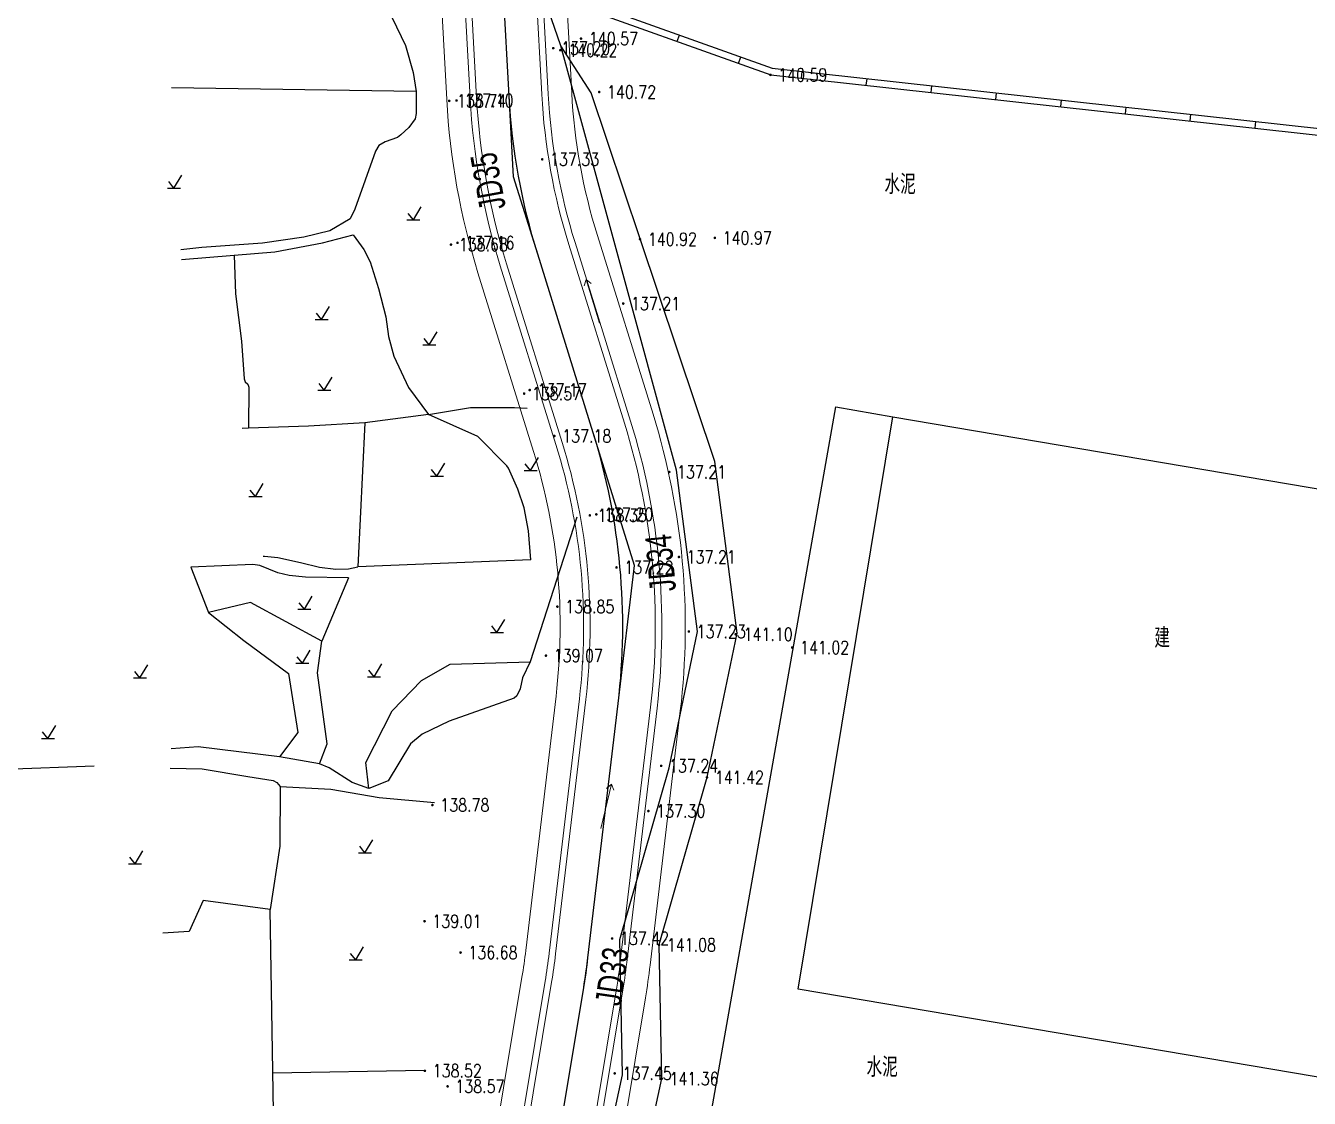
# Model space of a CAD drawing. Extents: x 529262 to 576451, y 2694391 to 2717535.
# Drawn here: x 562903.6 to 563002.1, y 2709801 to 2709883.3 of the extents above; entities that cross this region are included whole.
import ezdxf
from ezdxf.enums import TextEntityAlignment as Align

# ---------------------------------------------------------------- set-up
doc = ezdxf.new("R2010")
doc.units = 0
doc.linetypes.add('DASHED', pattern=[19.05, 12.7, -6.35])
for name, color, linetype in [('DLSS', 4, 'Continuous'), ('DMTZ', 8, 'Continuous'), ('GCD', 8, 'Continuous'), ('JMD', 8, 'Continuous'), ('ZBTZ', 8, 'Continuous'), ('交点标注', 3, 'Continuous'), ('道路中线_04护管挡墙', 7, 'Continuous')]:
    doc.layers.add(name, color=color, linetype=linetype)
doc.layers.add('SXSS', color=5, linetype='Continuous', lineweight=0)
doc.styles.add('EICAD', font='fsdb_e.shx', dxfattribs={"width": 0.707, "height": 2, "bigfont": 'tjhzf.shx'})
doc.styles.add('HZ', font='rs.shx', dxfattribs={"width": 0.8, "bigfont": 'hztxt.shx'})
doc.linetypes.add('10421', pattern='A,2,[150,AAA.SHX,S=0.5,R=0,X=0,Y=0.5],1e-11', length=2)
doc.linetypes.add('1161', pattern='A,0,[149,AAA.SHX,S=0.15,R=0,X=0,Y=0],-1.6', length=1.6)

# ---------------------------------------------------------------- blocks, each defined once
blk = doc.blocks.new('GC200')
at = {"linetype": 'Continuous', "const_width": 0.2, "flags": 128}
blk.add_lwpolyline([(-0.1, 0, 1), (0.1, 0, 1)], format="xyb", close=True, dxfattribs=at)
blk = doc.blocks.new('gc086')
at = {"color": 8}
for p, q in [((0, 0), (7, 0)), ((7, 0), (6.18, 0.57)), ((7, 0), (6.18, -0.57))]:
    blk.add_line(p, q, dxfattribs=at)
blk = doc.blocks.new('gc123')
at = {"color": 8}
for p, q in [((0, 0), (1.2, 2)), ((-1, 0), (1, 0)), ((0, 0), (-0.8, 1))]:
    blk.add_line(p, q, dxfattribs=at)

msp = doc.modelspace()

# ---------------------------------------------------------------- linework, layer by layer
at = {"layer": 'DLSS', "color": 8, "linetype": 'Continuous', "flags": 128}
msp.add_lwpolyline([(562964.645, 2709763.025), (562956.108, 2709764.012), (562952.643, 2709779.69), (562965.773, 2709854.025), (562970.131, 2709853.271), (562970.131, 2709853.271)], dxfattribs=at)
at = {"layer": 'DMTZ', "linetype": '10421', "flags": 128}
for points in [[(562944.662, 2709881.715), (562944.661, 2709881.716), (562942.567, 2709887.808), (562942.678, 2709899.039), (562942.987, 2709912.527), (562946.356, 2709923.839)], [(562942.748, 2709750.413), (562944.033, 2709752.358), (562948.034, 2709755.181), (562949.385, 2709764.973), (562947.547, 2709774.798), (562944.706, 2709780.971), (562949.412, 2709802.792), (562949.204, 2709813.164), (562952.975, 2709826.334), (562955.147, 2709836.789), (562953.537, 2709849.16), (562944.661, 2709881.716)], [(562950.754, 2709866.908), (562946.991, 2709878.114), (562944.662, 2709881.715)], [(562928.729, 2709867.235), (562929.567, 2709866.103), (562930.038, 2709865.144), (562930.688, 2709863.115), (562931.254, 2709860.937), (562931.453, 2709859.431), (562931.85, 2709857.909), (562932.992, 2709855.504), (562934.525, 2709853.453)], [(562942.748, 2709750.413), (562944.409, 2709751.664), (562948.845, 2709753.492), (562951.375, 2709757.691), (562951.587, 2709765.035), (562950.103, 2709774.322), (562947.813, 2709781.144), (562952.418, 2709802.502), (562952.212, 2709812.772), (562955.89, 2709825.615), (562958.187, 2709836.675), (562956.474, 2709849.837), (562950.754, 2709866.908)], [(562945.894, 2709845.571), (562942.324, 2709834.47), (562941.742, 2709833.241), (562941.561, 2709832.409), (562941.284, 2709831.863), (562941.098, 2709831.677), (562936.1, 2709829.914), (562934.034, 2709828.917), (562933.129, 2709828.176), (562931.422, 2709825.341), (562929.946, 2709824.753), (562928.655, 2709825.213), (562926.895, 2709826.341), (562926.169, 2709826.65), (562923.081, 2709827.176)]]:
    msp.add_lwpolyline(points, dxfattribs=at)
at = {"layer": 'DMTZ', "linetype": '10421'}
msp.add_lwpolyline([(562923.14, 2709824.911), (562927.021, 2709824.696), (562930.739, 2709824.068), (562934.975, 2709823.687)], dxfattribs=at)
at = {"layer": 'JMD', "linetype": 'Continuous'}
for p, q in [((562953.594, 2709882.079), (562953.762, 2709882.55)), ((562958.302, 2709880.395), (562958.47, 2709880.866)), ((562963.134, 2709879.251), (562963.189, 2709879.748)), ((562968.104, 2709878.703), (562968.159, 2709879.2)), ((562973.074, 2709878.156), (562973.129, 2709878.653)), ((562978.044, 2709877.608), (562978.099, 2709878.105)), ((562983.014, 2709877.06), (562983.069, 2709877.557)), ((562987.984, 2709876.512), (562988.039, 2709877.009)), ((562992.954, 2709875.965), (562993.009, 2709876.462)), ((562997.924, 2709875.417), (562997.979, 2709875.914))]:
    msp.add_line(p, q, dxfattribs=at)
at = {"layer": 'JMD', "linetype": 'Continuous', "flags": 128}
for points in [[(563035.806, 2709922.751), (562954.699, 2709934.444), (562948.255, 2709928.916), (562950.225, 2709927.773), (562951.104, 2709923.19), (562947.133, 2709921.363), (562944.683, 2709911.453), (562943.768, 2709904.164), (562943.67, 2709899.558), (562943.616, 2709898.915), (562945.339, 2709899.046), (562944.686, 2709887.616), (562944.139, 2709885.461), (562960.774, 2709879.511), (563026.453, 2709872.273)], [(563035.735, 2709922.256), (562954.852, 2709933.917), (562949.115, 2709928.995), (562950.673, 2709928.091), (562951.669, 2709922.899), (562947.561, 2709921.009), (562945.175, 2709911.362), (562944.267, 2709904.127), (562944.17, 2709899.532), (562944.163, 2709899.458), (562945.871, 2709899.588), (562945.182, 2709887.54), (562944.735, 2709885.779), (562960.887, 2709880.002), (563026.507, 2709872.77)]]:
    msp.add_lwpolyline(points, dxfattribs=at)
msp.add_lwpolyline([(563010.761, 2709801.244), (562962.883, 2709809.35), (562970.131, 2709853.271), (563018.009, 2709845.165)], close=True, dxfattribs=at)
at = {"layer": 'ZBTZ', "linetype": 'Continuous'}
for points in [[(562915.329, 2709908.281), (562915.513, 2709908.406), (562916.53, 2709908.581), (562919.608, 2709908.303), (562921.733, 2709907.697), (562923.063, 2709905.822), (562923.749, 2709904.417), (562923.963, 2709903.739), (562924.157, 2709902.34), (562924.34, 2709901.724), (562926.648, 2709896.056), (562928.618, 2709891.078), (562930.718, 2709886.017), (562932.759, 2709881.757)], [(562932.759, 2709881.757), (562933.343, 2709879.692), (562933.576, 2709878.218), (562933.569, 2709876.53), (562933.487, 2709876.129), (562933.005, 2709875.457), (562932.398, 2709874.889), (562932.133, 2709874.702), (562931.183, 2709874.358), (562930.698, 2709874.08), (562930.449, 2709873.646), (562928.871, 2709869.189), (562928.511, 2709868.441), (562926.959, 2709867.529), (562924.953, 2709867.04), (562921.793, 2709866.599), (562917.123, 2709866.258), (562915.533, 2709866.084)], [(562919.623, 2709865.667), (562922.736, 2709865.917), (562926.398, 2709866.605), (562928.729, 2709867.235)], [(562915.576, 2709865.342), (562919.623, 2709865.667), (562919.704, 2709862.694), (562920.172, 2709859.069), (562920.379, 2709856.183), (562920.451, 2709855.945), (562920.65, 2709855.769), (562920.741, 2709855.539), (562920.699, 2709852.388)], [(562940.518, 2709849.494), (562938.305, 2709851.744), (562934.525, 2709853.453), (562929.63, 2709852.807), (562925.323, 2709852.55), (562920.699, 2709852.388), (562920.235, 2709852.381)], [(562942.364, 2709842.292), (562942.2, 2709844.522), (562941.858, 2709846.294), (562941.374, 2709847.716), (562940.651, 2709849.335), (562940.518, 2709849.494)], [(562928.37, 2709840.925), (562925.074, 2709840.965), (562923.827, 2709841.099), (562922.969, 2709841.306), (562921.575, 2709841.853), (562921.04, 2709841.945), (562916.291, 2709841.741)], [(562921.827, 2709842.584), (562921.93, 2709842.587), (562922.952, 2709842.466), (562924.699, 2709842.085), (562926.16, 2709841.723), (562927.406, 2709841.58), (562928.382, 2709841.614), (562929.096, 2709841.752)], [(562914.704, 2709826.316), (562917.169, 2709826.251), (562920.661, 2709825.671), (562922.611, 2709825.353), (562922.883, 2709825.215), (562923.14, 2709824.911)]]:
    msp.add_lwpolyline(points, dxfattribs=at)
at = {"layer": 'ZBTZ', "linetype": 'Continuous', "flags": 128}
for points in [[(562933.576, 2709878.218), (562914.801, 2709878.514)], [(562929.63, 2709852.807), (562929.096, 2709841.752)], [(562942.364, 2709842.292), (562929.096, 2709841.752)], [(562923.081, 2709827.176), (562916.845, 2709827.938), (562914.769, 2709827.803)], [(562908.872, 2709826.471), (562902.043, 2709826.198)]]:
    msp.add_lwpolyline(points, dxfattribs=at)
at = {"layer": 'ZBTZ', "linetype": '1161', "flags": 128}
for points in [[(562934.525, 2709853.453), (562937.752, 2709853.974), (562941.117, 2709853.974), (562942.077, 2709853.937)], [(562928.37, 2709840.925), (562926.346, 2709836.062)]]:
    msp.add_lwpolyline(points, dxfattribs=at)
at = {"layer": 'ZBTZ', "linetype": '1161'}
for points in [[(562916.291, 2709841.741), (562917.656, 2709838.264), (562920.349, 2709836.112), (562923.774, 2709833.583), (562924.498, 2709829.046), (562923.081, 2709827.176)], [(562926.169, 2709826.65), (562926.756, 2709828.185), (562926.006, 2709833.627), (562926.346, 2709836.062), (562920.874, 2709839.022), (562917.656, 2709838.264)], [(562929.946, 2709824.753), (562929.723, 2709826.737), (562931.725, 2709830.717), (562933.976, 2709833.039), (562936.192, 2709834.298), (562942.324, 2709834.47)], [(562922.876, 2709784.44), (562922.367, 2709815.475), (562917.237, 2709816.163), (562916.164, 2709813.786), (562914.153, 2709813.642)]]:
    msp.add_lwpolyline(points, dxfattribs=at)
at = {"layer": 'ZBTZ', "linetype": 'Continuous', "elevation": 139.674, "flags": 128}
msp.add_lwpolyline([(562923.14, 2709824.911), (562923.124, 2709820.321), (562922.367, 2709815.475)], dxfattribs=at)
at = {"layer": 'ZBTZ', "linetype": '1161', "elevation": 113.997, "flags": 128}
msp.add_lwpolyline([(562934.203, 2709803.11), (562922.573, 2709802.92)], dxfattribs=at)
at = {"layer": '交点标注', "linetype": 'DASHED'}
for p, q in [((562941.049, 2709871.665), (562940.71, 2709877.862)), ((562942.894, 2709865.74), (562941.049, 2709871.665)), ((562950.326, 2709841.863), (562947.159, 2709852.039)), ((562949.069, 2709831.28), (562950.326, 2709841.863)), ((562946.614, 2709810.618), (562946.75, 2709811.764)), ((562946.425, 2709809.479), (562946.614, 2709810.618))]:
    msp.add_line(p, q, dxfattribs=at)
at = {"layer": '道路中线_04护管挡墙', "color": 8, "lineweight": 0}
for points in [[(562913.318, 2709690.308), (562920.462, 2709730.525, -0.027831), (562921.86, 2709736.458), (562923.677, 2709742.611, -0.045947), (562927.394, 2709751.948), (562931.085, 2709759.201, 0.076735), (562935.392, 2709772.303), (562941.69, 2709810.265, 0.011542), (562941.984, 2709812.33), (562944.302, 2709831.846, 0.105391), (562942.576, 2709850.612), (562938.311, 2709864.313, -0.061824), (562935.917, 2709877.599), (562934.62, 2709901.246, -0.040068)], [(562915.091, 2709689.993), (562922.234, 2709730.21, -0.027831), (562923.586, 2709735.949), (562925.403, 2709742.101, -0.045947), (562928.999, 2709751.132), (562932.689, 2709758.384, 0.076735), (562937.168, 2709772.009), (562943.466, 2709809.97, 0.011542), (562943.771, 2709812.118), (562946.09, 2709831.634, 0.105391), (562944.294, 2709851.147), (562940.029, 2709864.848, -0.061824), (562937.714, 2709877.698), (562936.417, 2709901.345, -0.040068)], [(562915.583, 2709689.906), (562922.726, 2709730.123, -0.027831), (562924.066, 2709735.807), (562925.882, 2709741.96, -0.045947), (562929.444, 2709750.905), (562933.135, 2709758.158, 0.076735), (562937.661, 2709771.927), (562943.959, 2709809.888, 0.011542), (562944.268, 2709812.059), (562946.586, 2709831.575, 0.105391), (562944.772, 2709851.296), (562940.507, 2709864.997, -0.061824), (562938.213, 2709877.725), (562936.916, 2709901.372, -0.040068)], [(562920.506, 2709689.032), (562927.649, 2709729.248, -0.027831), (562928.861, 2709734.391), (562930.678, 2709740.544, -0.045947), (562933.9, 2709748.637), (562937.591, 2709755.89, 0.076735), (562942.594, 2709771.109), (562948.892, 2709809.07, 0.011542), (562949.233, 2709811.469), (562951.551, 2709830.985, 0.105391), (562949.546, 2709852.782), (562945.281, 2709866.483, -0.061824), (562943.206, 2709877.999), (562941.909, 2709901.646, -0.040068)], [(562920.998, 2709688.944), (562928.142, 2709729.161, -0.027831), (562929.341, 2709734.25), (562931.157, 2709740.402, -0.045947), (562934.346, 2709748.411), (562938.037, 2709755.663, 0.076735), (562943.087, 2709771.027), (562949.385, 2709808.988, 0.011542), (562949.729, 2709811.41), (562952.048, 2709830.926, 0.105391), (562950.023, 2709852.931), (562945.758, 2709866.631, -0.061824), (562943.705, 2709878.026), (562942.408, 2709901.674, -0.040068)], [(562922.77, 2709688.629), (562929.914, 2709728.846, -0.027831), (562931.067, 2709733.74), (562932.884, 2709739.893, -0.045947), (562935.95, 2709747.594), (562939.641, 2709754.847, 0.076735), (562944.863, 2709770.732), (562951.161, 2709808.693, 0.011542), (562951.517, 2709811.198), (562953.835, 2709830.714, 0.105391), (562951.742, 2709853.466), (562947.477, 2709867.166, -0.061824), (562945.502, 2709878.125), (562944.205, 2709901.772, -0.040068)]]:
    msp.add_lwpolyline(points, format="xyb", dxfattribs=at)
at = {"layer": '道路中线_04护管挡墙', "color": 1}
msp.add_lwpolyline([(562918.044, 2709689.469), (562925.188, 2709729.686, -0.027831), (562926.464, 2709735.099), (562928.28, 2709741.252, -0.045947), (562931.672, 2709749.771), (562935.363, 2709757.024, 0.076735), (562940.127, 2709771.518), (562946.425, 2709809.479, 0.011542), (562946.75, 2709811.764), (562949.069, 2709831.28, 0.105391), (562947.159, 2709852.039), (562942.894, 2709865.74, -0.061824), (562940.71, 2709877.862), (562939.413, 2709901.509, -0.040068)], format="xyb", dxfattribs=at)

# ---------------------------------------------------------------- block references
at = {"layer": 'GCD', "color": 3, "linetype": 'Continuous'}
ref = msp.add_blockref('GC200', (562946.221, 2709882.281, 140.565), dxfattribs=dict(at, xscale=0.5, yscale=0.5, zscale=0.5))
ref.add_attrib('height', '140.57', dxfattribs={"linetype": 'Continuous', "height": 1, "style": 'HZ', "width": 0.8}).set_placement((562946.821, 2709882.281, 140.565), align=Align.MIDDLE_LEFT)
at = {"layer": 'GCD', "linetype": 'Continuous'}
ref = msp.add_blockref('GC200', (562944.091, 2709881.545, 137.2), dxfattribs=dict(at, xscale=0.5, yscale=0.5, zscale=0.5))
ref.add_attrib('height', '137.20', dxfattribs={"linetype": 'Continuous', "height": 1, "style": 'HZ', "width": 0.8}).set_placement((562944.691, 2709881.545, 137.2), align=Align.MIDDLE_LEFT)
at = {"layer": 'GCD', "color": 3, "linetype": 'Continuous'}
ref = msp.add_blockref('GC200', (562944.633, 2709881.391, 140.217), dxfattribs=dict(at, xscale=0.5, yscale=0.5, zscale=0.5))
ref.add_attrib('height', '140.22', dxfattribs={"linetype": 'Continuous', "height": 1, "style": 'HZ', "width": 0.8}).set_placement((562945.233, 2709881.391, 140.217), align=Align.MIDDLE_LEFT)
ref = msp.add_blockref('GC200', (562960.748, 2709879.497, 140.593), dxfattribs=dict(at, xscale=0.5, yscale=0.5, zscale=0.5))
ref.add_attrib('height', '140.59', dxfattribs={"linetype": 'Continuous', "height": 1, "style": 'HZ', "width": 0.8}).set_placement((562961.348, 2709879.497, 140.593), align=Align.MIDDLE_LEFT)
ref = msp.add_blockref('GC200', (562947.613, 2709878.183, 140.715), dxfattribs=dict(at, xscale=0.5, yscale=0.5, zscale=0.5))
ref.add_attrib('height', '140.72', dxfattribs={"linetype": 'Continuous', "height": 1, "style": 'HZ', "width": 0.8}).set_placement((562948.213, 2709878.183, 140.715), align=Align.MIDDLE_LEFT)
ref = msp.add_blockref('GC200', (562936.11, 2709877.503, 138.74), dxfattribs=dict(at, xscale=0.5, yscale=0.5, zscale=0.5))
ref.add_attrib('height', '138.74', dxfattribs={"linetype": 'Continuous', "height": 1, "style": 'HZ', "width": 0.8}).set_placement((562936.71, 2709877.503, 138.74), align=Align.MIDDLE_LEFT)
at = {"layer": 'GCD', "linetype": 'Continuous'}
ref = msp.add_blockref('GC200', (562936.671, 2709877.531, 137.1), dxfattribs=dict(at, xscale=0.5, yscale=0.5, zscale=0.5))
ref.add_attrib('height', '137.10', dxfattribs={"linetype": 'Continuous', "height": 1, "style": 'HZ', "width": 0.8}).set_placement((562937.271, 2709877.531, 137.1), align=Align.MIDDLE_LEFT)
at = {"layer": 'GCD', "color": 3, "linetype": 'Continuous'}
ref = msp.add_blockref('GC200', (562943.239, 2709873.018, 137.334), dxfattribs=dict(at, xscale=0.5, yscale=0.5, zscale=0.5))
ref.add_attrib('height', '137.33', dxfattribs={"linetype": 'Continuous', "height": 1, "style": 'HZ', "width": 0.8}).set_placement((562943.839, 2709873.018, 137.334), align=Align.MIDDLE_LEFT)
ref = msp.add_blockref('GC200', (562956.484, 2709866.992, 140.966), dxfattribs=dict(at, xscale=0.5, yscale=0.5, zscale=0.5))
ref.add_attrib('height', '140.97', dxfattribs={"linetype": 'Continuous', "height": 1, "style": 'HZ', "width": 0.8}).set_placement((562957.084, 2709866.992, 140.966), align=Align.MIDDLE_LEFT)
ref = msp.add_blockref('GC200', (562936.242, 2709866.479, 138.679), dxfattribs=dict(at, xscale=0.5, yscale=0.5, zscale=0.5))
ref.add_attrib('height', '138.68', dxfattribs={"linetype": 'Continuous', "height": 1, "style": 'HZ', "width": 0.8}).set_placement((562936.842, 2709866.479, 138.679), align=Align.MIDDLE_LEFT)
at = {"layer": 'GCD', "linetype": 'Continuous'}
ref = msp.add_blockref('GC200', (562936.744, 2709866.616, 137.16), dxfattribs=dict(at, xscale=0.5, yscale=0.5, zscale=0.5))
ref.add_attrib('height', '137.16', dxfattribs={"linetype": 'Continuous', "height": 1, "style": 'HZ', "width": 0.8}).set_placement((562937.344, 2709866.616, 137.16), align=Align.MIDDLE_LEFT)
at = {"layer": 'GCD', "color": 3, "linetype": 'Continuous'}
ref = msp.add_blockref('GC200', (562950.742, 2709866.892, 140.923), dxfattribs=dict(at, xscale=0.5, yscale=0.5, zscale=0.5))
ref.add_attrib('height', '140.92', dxfattribs={"linetype": 'Continuous', "height": 1, "style": 'HZ', "width": 0.8}).set_placement((562951.342, 2709866.892, 140.923), align=Align.MIDDLE_LEFT)
at = {"layer": 'GCD', "linetype": 'Continuous'}
ref = msp.add_blockref('GC200', (562949.456, 2709861.952, 137.21), dxfattribs=dict(at, xscale=0.5, yscale=0.5, zscale=0.5))
ref.add_attrib('height', '137.21', dxfattribs={"linetype": 'Continuous', "height": 1, "style": 'HZ', "width": 0.8}).set_placement((562950.056, 2709861.952, 137.21), align=Align.MIDDLE_LEFT)
ref = msp.add_blockref('GC200', (562942.283, 2709855.32, 137.17), dxfattribs=dict(at, xscale=0.5, yscale=0.5, zscale=0.5))
ref.add_attrib('height', '137.17', dxfattribs={"linetype": 'Continuous', "height": 1, "style": 'HZ', "width": 0.8}).set_placement((562942.883, 2709855.32, 137.17), align=Align.MIDDLE_LEFT)
at = {"layer": 'GCD', "color": 3, "linetype": 'Continuous'}
ref = msp.add_blockref('GC200', (562941.856, 2709855.045, 138.568), dxfattribs=dict(at, xscale=0.5, yscale=0.5, zscale=0.5))
ref.add_attrib('height', '138.57', dxfattribs={"linetype": 'Continuous', "height": 1, "style": 'HZ', "width": 0.8}).set_placement((562942.456, 2709855.045, 138.568), align=Align.MIDDLE_LEFT)
at = {"layer": 'GCD', "linetype": 'Continuous'}
ref = msp.add_blockref('GC200', (562944.175, 2709851.797, 137.18), dxfattribs=dict(at, xscale=0.5, yscale=0.5, zscale=0.5))
ref.add_attrib('height', '137.18', dxfattribs={"linetype": 'Continuous', "height": 1, "style": 'HZ', "width": 0.8}).set_placement((562944.775, 2709851.797, 137.18), align=Align.MIDDLE_LEFT)
ref = msp.add_blockref('GC200', (562952.984, 2709849.031, 137.21), dxfattribs=dict(at, xscale=0.5, yscale=0.5, zscale=0.5))
ref.add_attrib('height', '137.21', dxfattribs={"linetype": 'Continuous', "height": 1, "style": 'HZ', "width": 0.8}).set_placement((562953.584, 2709849.031, 137.21), align=Align.MIDDLE_LEFT)
at = {"layer": 'GCD', "color": 3, "linetype": 'Continuous'}
ref = msp.add_blockref('GC200', (562946.894, 2709845.706, 138.345), dxfattribs=dict(at, xscale=0.5, yscale=0.5, zscale=0.5))
ref.add_attrib('height', '138.35', dxfattribs={"linetype": 'Continuous', "height": 1, "style": 'HZ', "width": 0.8}).set_placement((562947.494, 2709845.706, 138.345), align=Align.MIDDLE_LEFT)
at = {"layer": 'GCD', "linetype": 'Continuous'}
ref = msp.add_blockref('GC200', (562947.389, 2709845.778, 137.2), dxfattribs=dict(at, xscale=0.5, yscale=0.5, zscale=0.5))
ref.add_attrib('height', '137.20', dxfattribs={"linetype": 'Continuous', "height": 1, "style": 'HZ', "width": 0.8}).set_placement((562947.989, 2709845.778, 137.2), align=Align.MIDDLE_LEFT)
ref = msp.add_blockref('GC200', (562953.726, 2709842.514, 137.21), dxfattribs=dict(at, xscale=0.5, yscale=0.5, zscale=0.5))
ref.add_attrib('height', '137.21', dxfattribs={"linetype": 'Continuous', "height": 1, "style": 'HZ', "width": 0.8}).set_placement((562954.326, 2709842.514, 137.21), align=Align.MIDDLE_LEFT)
at = {"layer": 'GCD', "color": 3, "linetype": 'Continuous'}
ref = msp.add_blockref('GC200', (562948.942, 2709841.711, 137.217), dxfattribs=dict(at, xscale=0.5, yscale=0.5, zscale=0.5))
ref.add_attrib('height', '137.22', dxfattribs={"linetype": 'Continuous', "height": 1, "style": 'HZ', "width": 0.8}).set_placement((562949.542, 2709841.711, 137.217), align=Align.MIDDLE_LEFT)
ref = msp.add_blockref('GC200', (562944.405, 2709838.703, 138.846), dxfattribs=dict(at, xscale=0.5, yscale=0.5, zscale=0.5))
ref.add_attrib('height', '138.85', dxfattribs={"linetype": 'Continuous', "height": 1, "style": 'HZ', "width": 0.8}).set_placement((562945.005, 2709838.703, 138.846), align=Align.MIDDLE_LEFT)
at = {"layer": 'GCD', "linetype": 'Continuous'}
ref = msp.add_blockref('GC200', (562954.488, 2709836.795, 137.23), dxfattribs=dict(at, xscale=0.5, yscale=0.5, zscale=0.5))
ref.add_attrib('height', '137.23', dxfattribs={"linetype": 'Continuous', "height": 1, "style": 'HZ', "width": 0.8}).set_placement((562955.088, 2709836.795, 137.23), align=Align.MIDDLE_LEFT)
at = {"layer": 'GCD', "color": 3, "linetype": 'Continuous'}
ref = msp.add_blockref('GC200', (562958.086, 2709836.584, 141.104), dxfattribs=dict(at, xscale=0.5, yscale=0.5, zscale=0.5))
ref.add_attrib('height', '141.10', dxfattribs={"linetype": 'Continuous', "height": 1, "style": 'HZ', "width": 0.8}).set_placement((562958.686, 2709836.584, 141.104), align=Align.MIDDLE_LEFT)
ref = msp.add_blockref('GC200', (562962.421, 2709835.565, 141.015), dxfattribs=dict(at, xscale=0.5, yscale=0.5, zscale=0.5))
ref.add_attrib('height', '141.02', dxfattribs={"linetype": 'Continuous', "height": 1, "style": 'HZ', "width": 0.8}).set_placement((562963.021, 2709835.565, 141.015), align=Align.MIDDLE_LEFT)
ref = msp.add_blockref('GC200', (562943.524, 2709834.946, 139.07), dxfattribs=dict(at, xscale=0.5, yscale=0.5, zscale=0.5))
ref.add_attrib('height', '139.07', dxfattribs={"linetype": 'Continuous', "height": 1, "style": 'HZ', "width": 0.8}).set_placement((562944.124, 2709834.946, 139.07), align=Align.MIDDLE_LEFT)
at = {"layer": 'GCD', "linetype": 'Continuous'}
ref = msp.add_blockref('GC200', (562952.372, 2709826.489, 137.24), dxfattribs=dict(at, xscale=0.5, yscale=0.5, zscale=0.5))
ref.add_attrib('height', '137.24', dxfattribs={"linetype": 'Continuous', "height": 1, "style": 'HZ', "width": 0.8}).set_placement((562952.972, 2709826.489, 137.24), align=Align.MIDDLE_LEFT)
at = {"layer": 'GCD', "color": 3, "linetype": 'Continuous'}
ref = msp.add_blockref('GC200', (562955.878, 2709825.599, 141.415), dxfattribs=dict(at, xscale=0.5, yscale=0.5, zscale=0.5))
ref.add_attrib('height', '141.42', dxfattribs={"linetype": 'Continuous', "height": 1, "style": 'HZ', "width": 0.8}).set_placement((562956.478, 2709825.599, 141.415), align=Align.MIDDLE_LEFT)
ref = msp.add_blockref('GC200', (562934.823, 2709823.483, 138.78), dxfattribs=dict(at, xscale=0.5, yscale=0.5, zscale=0.5))
ref.add_attrib('height', '138.78', dxfattribs={"linetype": 'Continuous', "height": 1, "style": 'HZ', "width": 0.8}).set_placement((562935.423, 2709823.483, 138.78), align=Align.MIDDLE_LEFT)
at = {"layer": 'GCD', "linetype": 'Continuous'}
ref = msp.add_blockref('GC200', (562951.388, 2709823.02, 137.3), dxfattribs=dict(at, xscale=0.5, yscale=0.5, zscale=0.5))
ref.add_attrib('height', '137.30', dxfattribs={"linetype": 'Continuous', "height": 1, "style": 'HZ', "width": 0.8}).set_placement((562951.988, 2709823.02, 137.3), align=Align.MIDDLE_LEFT)
at = {"layer": 'GCD', "color": 3, "linetype": 'Continuous'}
ref = msp.add_blockref('GC200', (562934.217, 2709814.568, 139.006), dxfattribs=dict(at, xscale=0.5, yscale=0.5, zscale=0.5))
ref.add_attrib('height', '139.01', dxfattribs={"linetype": 'Continuous', "height": 1, "style": 'HZ', "width": 0.8}).set_placement((562934.817, 2709814.568, 139.006), align=Align.MIDDLE_LEFT)
at = {"layer": 'GCD', "linetype": 'Continuous'}
ref = msp.add_blockref('GC200', (562948.605, 2709813.246, 137.42), dxfattribs=dict(at, xscale=0.5, yscale=0.5, zscale=0.5))
ref.add_attrib('height', '137.42', dxfattribs={"linetype": 'Continuous', "height": 1, "style": 'HZ', "width": 0.8}).set_placement((562949.205, 2709813.246, 137.42), align=Align.MIDDLE_LEFT)
at = {"layer": 'GCD', "color": 3, "linetype": 'Continuous'}
ref = msp.add_blockref('GC200', (562936.979, 2709812.165, 136.68), dxfattribs=dict(at, xscale=0.5, yscale=0.5, zscale=0.5))
ref.add_attrib('height', '136.68', dxfattribs={"linetype": 'Continuous', "height": 1, "style": 'HZ', "width": 0.8}).set_placement((562937.579, 2709812.165, 136.68), align=Align.MIDDLE_LEFT)
ref = msp.add_blockref('GC200', (562952.2, 2709812.756, 141.075), dxfattribs=dict(at, xscale=0.5, yscale=0.5, zscale=0.5))
ref.add_attrib('height', '141.08', dxfattribs={"linetype": 'Continuous', "height": 1, "style": 'HZ', "width": 0.8}).set_placement((562952.8, 2709812.756, 141.075), align=Align.MIDDLE_LEFT)
ref = msp.add_blockref('GC200', (562934.241, 2709803.093, 138.52), dxfattribs=dict(at, xscale=0.5, yscale=0.5, zscale=0.5))
ref.add_attrib('height', '138.52', dxfattribs={"linetype": 'Continuous', "height": 1, "style": 'HZ', "width": 0.8}).set_placement((562934.841, 2709803.093, 138.52), align=Align.MIDDLE_LEFT)
at = {"layer": 'GCD', "linetype": 'Continuous'}
ref = msp.add_blockref('GC200', (562948.807, 2709802.894, 137.45), dxfattribs=dict(at, xscale=0.5, yscale=0.5, zscale=0.5))
ref.add_attrib('height', '137.45', dxfattribs={"linetype": 'Continuous', "height": 1, "style": 'HZ', "width": 0.8}).set_placement((562949.407, 2709802.894, 137.45), align=Align.MIDDLE_LEFT)
at = {"layer": 'GCD', "color": 3, "linetype": 'Continuous'}
ref = msp.add_blockref('GC200', (562952.406, 2709802.486, 141.364), dxfattribs=dict(at, xscale=0.5, yscale=0.5, zscale=0.5))
ref.add_attrib('height', '141.36', dxfattribs={"linetype": 'Continuous', "height": 1, "style": 'HZ', "width": 0.8}).set_placement((562953.006, 2709802.486, 141.364), align=Align.MIDDLE_LEFT)
ref = msp.add_blockref('GC200', (562935.981, 2709801.9, 138.571), dxfattribs=dict(at, xscale=0.5, yscale=0.5, zscale=0.5))
ref.add_attrib('height', '138.57', dxfattribs={"linetype": 'Continuous', "height": 1, "style": 'HZ', "width": 0.8}).set_placement((562936.581, 2709801.9, 138.571), align=Align.MIDDLE_LEFT)
at = {"layer": 'SXSS', "linetype": 'Continuous'}
for p, xscale, yscale, zscale, rotation in [((562947.647, 2709860.45), 0.5000000000174815, 0.5000000000174815, 0.5000000000174815, 107.1481924170578), ((562947.743, 2709821.688), 0.5000000001348535, 0.5000000001348535, 0.5000000001348535, 76.55224091412735)]:
    msp.add_blockref('gc086', p, dxfattribs=dict(at, xscale=xscale, yscale=yscale, zscale=zscale, rotation=rotation))
at = {"layer": 'ZBTZ', "linetype": 'Continuous', "xscale": 0.5, "yscale": 0.5}
for p in [(562914.995, 2709870.812), (562933.359, 2709868.365), (562926.319, 2709860.719), (562934.583, 2709858.783), (562926.523, 2709855.316), (562942.347, 2709849.156), (562935.162, 2709848.713), (562921.248, 2709847.148), (562924.997, 2709838.497), (562939.773, 2709836.722), (562924.85, 2709834.361), (562912.384, 2709833.235), (562930.339, 2709833.32), (562905.322, 2709828.588), (562929.641, 2709819.815), (562912.011, 2709818.979), (562928.936, 2709811.602)]:
    msp.add_blockref('gc123', p, dxfattribs=at)

# ---------------------------------------------------------------- texts
at = {"layer": 'DLSS', "color": 8, "linetype": 'Continuous', "style": 'HZ', "width": 0.8}
for p in [(562970.694, 2709871.175), (562969.315, 2709803.45)]:
    msp.add_text('水泥', height=1.5, dxfattribs=at).set_placement(p, align=Align.MIDDLE)
at = {"layer": 'JMD', "linetype": 'Continuous', "style": 'HZ', "width": 0.8}
msp.add_text('建', height=1.5, dxfattribs=at).set_placement((562990.799, 2709836.382), align=Align.MIDDLE)
at = {"layer": '交点标注', "style": 'EICAD', "width": 0.707}
for s, rotation, p in [('JD35', 100.21472, (562939.081, 2709871.311)), ('JD34', 95.25764, (562952.318, 2709842.046)), ('JD33', 81.90256, (562948.594, 2709810.336))]:
    msp.add_text(s, height=2, rotation=rotation, dxfattribs=at).set_placement(p, align=Align.MIDDLE_CENTER)

doc.saveas('drawing.dxf')
